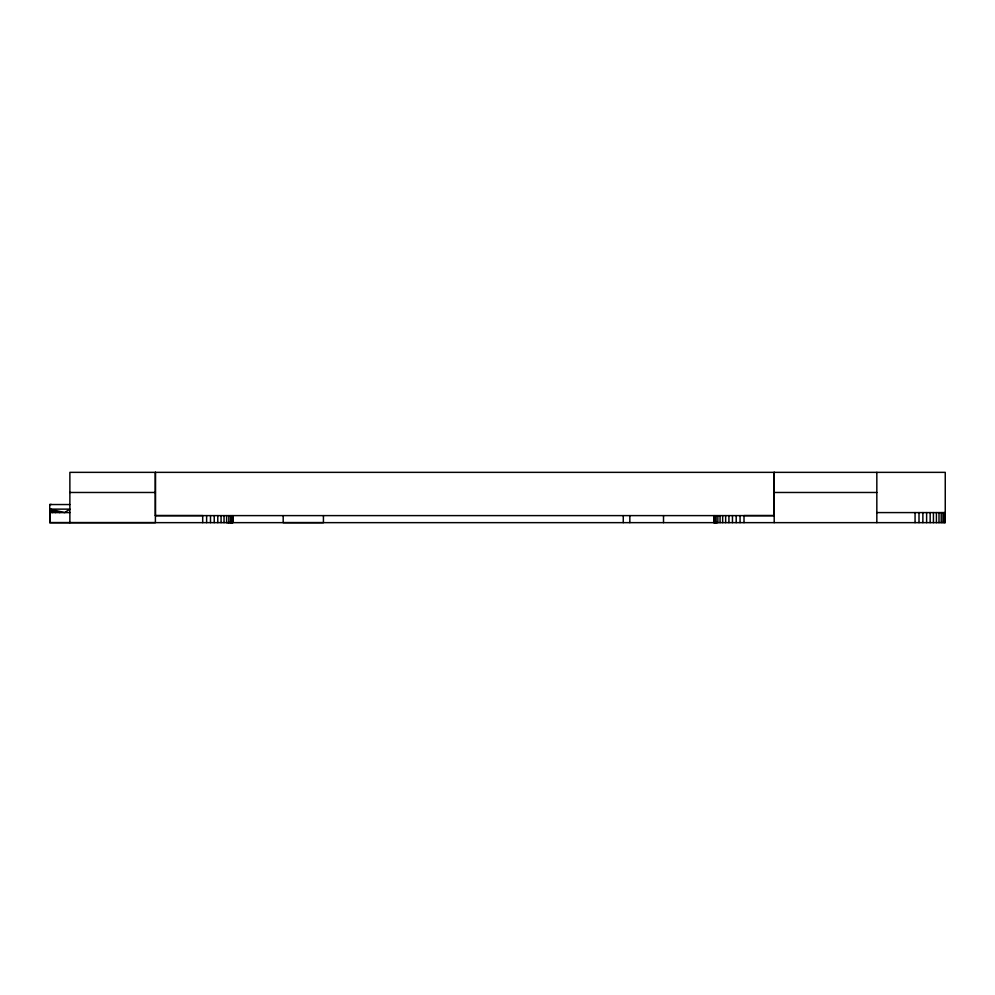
<?xml version="1.0" encoding="UTF-8"?>
<svg xmlns="http://www.w3.org/2000/svg" width="995" height="995" viewBox="0 0 995 995"><rect width="100%" height="100%" fill="white"/><g stroke="black" fill="none" stroke-linecap="round" stroke-linejoin="round"><path stroke-width="1.49" d="M774.197 522.649L774.197 472.351L774.197 515.609L155.394 515.609L155.394 472.351L155.394 522.649L49.75 522.649L49.75 504.54L51.28 504.428M202.694 522.649L202.694 515.609L155.394 515.609M206.624 522.649L206.624 515.609M210.505 522.649L210.505 515.609M214.236 522.649L214.236 515.609M217.781 522.649L217.781 515.609M221.064 522.649L221.064 515.609M224.037 522.649L224.037 515.609M226.636 515.609L226.636 522.649L232.88 522.649L232.88 515.609L232.619 522.649M228.825 522.649L228.825 515.609M230.579 522.649L230.579 515.609M231.847 522.649L231.847 515.609M714.087 522.649L714.087 515.609M714.858 522.649L714.858 515.609M716.126 522.649L716.126 515.609M717.868 515.609L717.868 522.649L713.825 522.649L713.825 515.609M720.069 522.649L720.069 515.609M722.668 522.649L722.668 515.609M725.641 522.649L725.641 515.609M728.925 522.649L728.925 515.609M732.457 522.649L732.457 515.609M736.2 522.649L736.2 515.609M740.069 522.649L740.069 515.609M744.011 522.649L744.011 515.609L774.197 515.609M915.064 522.649L915.064 512.587M919.007 522.649L919.007 512.587M922.875 522.649L922.875 512.587M926.619 522.649L926.619 512.587M930.163 522.649L930.163 512.587M933.434 522.649L933.434 512.587M936.407 522.649L936.407 512.587M939.006 522.649L939.006 512.587M941.208 522.649L941.208 512.587M942.949 522.649L942.949 512.587M944.218 522.649L944.218 512.587M944.989 522.649L944.989 512.587M69.874 504.54L49.75 504.54M69.874 492.475L155.394 492.475M774.197 492.475L876.831 492.475M876.831 512.587L945.25 512.587M69.874 512.587L49.75 512.587L49.75 522.649L945.25 522.649L945.25 472.351L69.874 472.351L69.874 522.649M59.812 512.587L49.75 509.129L50.434 512.587M55.645 512.587L49.75 509.129L69.874 509.129L64.663 512.587L49.75 509.129L52.449 512.587M876.831 472.351L876.831 522.649M663.516 515.609L663.516 522.649M629.835 515.609L629.835 522.649M623.268 515.609L623.268 522.649M323.425 515.609L323.425 522.649L283.189 522.649L283.189 515.609"/></g></svg>
